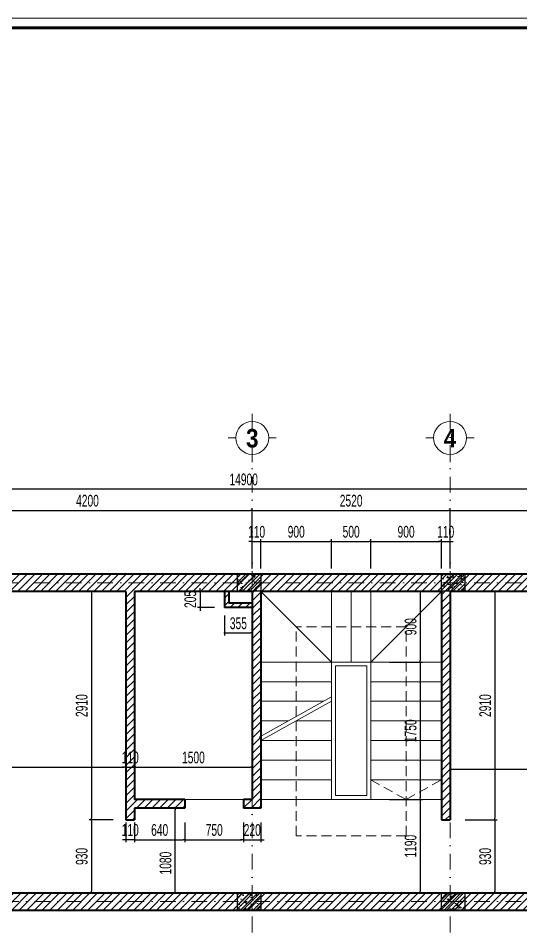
# Model space of a CAD drawing. Header units: millimetres. Extents: x 2565303 to 2664360, y -865723 to -262051.
# Drawn here: x 2639419 to 2645822, y -507460 to -495829 of the extents above; entities that cross this region are included whole.
import ezdxf
from ezdxf.enums import TextEntityAlignment as Align

# ---------------------------------------------------------------- set-up
doc = ezdxf.new("R2010")
doc.units = ezdxf.units.MM
doc.header["$LTSCALE"] = 10
doc.header["$MEASUREMENT"] = 0
doc.linetypes.add('DASHDOT', pattern=[1, 0.5, -0.25, 0, -0.25])
doc.linetypes.add('HIDDEN', pattern=[9.525, 6.35, -3.175])
doc.layers.get('0').update_dxf_attribs({"linetype": 'CONTINUOUS'})
doc.layers.get('DEFPOINTS').update_dxf_attribs({"color": 10, "linetype": 'CONTINUOUS'})
for name, color, linetype, lineweight in [('-thay1', 7, 'CONTINUOUS', 18), ('-Tường', 4, 'CONTINUOUS', 35), ('LC Dim', 8, 'CONTINUOUS', 13), ('LC Hatch', 252, 'CONTINUOUS', 5), ('LC ISO', 153, 'CONTINUOUS', 13), ('LC MANH DUT', 35, 'HIDDEN', 5), ('LC Net dam 1', 30, 'CONTINUOUS', 30), ('LC Net dam2', 6, 'CONTINUOUS', 40), ('LC Net manh', 250, 'CONTINUOUS', 5), ('LC Net truc', 134, 'DASHDOT', 5), ('LC Text1', 20, 'CONTINUOUS', 13)]:
    doc.layers.add(name, color=color, linetype=linetype, lineweight=lineweight)
doc.layers.add('Khungten_LCDI', color=7, linetype='CONTINUOUS')
doc.layers.add('M3', color=3, linetype='CONTINUOUS')
doc.styles.add('HOATBIF', font='hoatbif.shx', dxfattribs={"width": 0.65})
doc.styles.add('Khungten', font='', dxfattribs={"width": 0.9, "height": 5000})
doc.styles.add('LC 1', font='')
doc.styles.add('Title', font='', dxfattribs={"width": 0.8})
doc.styles.get('Khungten').set_extended_font_data('.VnAvantH')
doc.styles.get('LC 1').set_extended_font_data('.VnAvantH', bold=True)
doc.styles.get('Title').set_extended_font_data('.VnBlackH')
doc.dimstyles.new('1-100 (1-60)', dxfattribs={"dimscale": 60, "dimtxt": 2.5, "dimasz": 0.35, "dimexe": 0.5, "dimexo": 0, "dimgap": 0.8, "dimtad": 1, "dimdec": 0, "dimzin": 0, "dimdsep": 46, "dimtxsty": 'HOATBIF', "dimblk1": 'DOT', "dimblk2": 'DOT', "dimsah": 1, "dimcen": -1, "dimdle": 1, "dimclrd": 256, "dimclre": 256, "dimclrt": 4, "dimadec": 3, "dimazin": 2, "dimtfac": 0.333333, "dimtdec": 0, "dimtix": 1, "dimtmove": 2, "dimatfit": 3, "dimldrblk": 'DOT', "dimfxl": 1, "dimtvp": 0.833333, "dimtolj": 1, "dimtzin": 0, "dimarcsym": 0})

# ---------------------------------------------------------------- blocks, each defined once
blk = doc.blocks.new('DOT')
at = {"layer": 'M3', "color": 0, "linetype": 'ByBlock'}
blk.add_line((-0.5, 0), (-1, 0), dxfattribs=at)
at = {"layer": 'M3', "color": 0, "linetype": 'ByBlock', "const_width": 0.5}
blk.add_lwpolyline([(-0.25, 0, 1), (0.25, 0, 1)], format="xyb", close=True, dxfattribs=at)
blk = doc.blocks.new('*D368')
at = {"layer": 'DEFPOINTS', "color": 0, "transparency": 16777216}
for p in [(2642401, -502095), (2638201, -502555), (2642401, -502555)]:
    blk.add_point(p, dxfattribs=at)
at = {"layer": 'LC Dim', "lineweight": -2, "transparency": 16777216}
for p, q in [((2638201, -502555), (2638201, -502065)), ((2638222, -502095), (2642380, -502095)), ((2642401, -502555), (2642401, -502065))]:
    blk.add_line(p, q, dxfattribs=at)
at = {"layer": 'LC Dim', "lineweight": -2, "transparency": 16777216, "xscale": 21, "yscale": 21, "zscale": 21, "rotation": 180}
blk.add_blockref('DOT', (2638201, -502095), dxfattribs=at)
at = {"layer": 'LC Dim', "lineweight": -2, "transparency": 16777216, "xscale": 21, "yscale": 21, "zscale": 21}
blk.add_blockref('DOT', (2642401, -502095), dxfattribs=at)
at = {"layer": 'LC Dim', "color": 4, "transparency": 16777216, "insert": (2640301, -501972), "char_height": 150, "attachment_point": 5, "style": 'HOATBIF'}
blk.add_mtext('\\A1;4200', dxfattribs=at)
blk = doc.blocks.new('*D369')
at = {"layer": 'DEFPOINTS', "color": 0, "transparency": 16777216}
for p in [(2644921, -502095), (2642401, -502555), (2644921, -502555)]:
    blk.add_point(p, dxfattribs=at)
at = {"layer": 'LC Dim', "lineweight": -2, "transparency": 16777216}
for p, q in [((2642401, -502555), (2642401, -502065)), ((2642422, -502095), (2644900, -502095)), ((2644921, -502555), (2644921, -502065))]:
    blk.add_line(p, q, dxfattribs=at)
at = {"layer": 'LC Dim', "lineweight": -2, "transparency": 16777216, "xscale": 21, "yscale": 21, "zscale": 21, "rotation": 180}
blk.add_blockref('DOT', (2642401, -502095), dxfattribs=at)
at = {"layer": 'LC Dim', "lineweight": -2, "transparency": 16777216, "xscale": 21, "yscale": 21, "zscale": 21}
blk.add_blockref('DOT', (2644921, -502095), dxfattribs=at)
at = {"layer": 'LC Dim', "color": 4, "transparency": 16777216, "insert": (2643661, -501972), "char_height": 150, "attachment_point": 5, "style": 'HOATBIF'}
blk.add_mtext('\\A1;2520', dxfattribs=at)
blk = doc.blocks.new('*D370')
at = {"layer": 'DEFPOINTS', "color": 0, "transparency": 16777216}
for p in [(2649261, -502095), (2644921, -502555), (2649261, -502555)]:
    blk.add_point(p, dxfattribs=at)
at = {"layer": 'LC Dim', "lineweight": -2, "transparency": 16777216}
for p, q in [((2644921, -502555), (2644921, -502065)), ((2644942, -502095), (2649240, -502095)), ((2649261, -502555), (2649261, -502065))]:
    blk.add_line(p, q, dxfattribs=at)
at = {"layer": 'LC Dim', "lineweight": -2, "transparency": 16777216, "xscale": 21, "yscale": 21, "zscale": 21, "rotation": 180}
blk.add_blockref('DOT', (2644921, -502095), dxfattribs=at)
at = {"layer": 'LC Dim', "lineweight": -2, "transparency": 16777216, "xscale": 21, "yscale": 21, "zscale": 21}
blk.add_blockref('DOT', (2649261, -502095), dxfattribs=at)
at = {"layer": 'LC Dim', "color": 4, "transparency": 16777216, "insert": (2647091, -501972), "char_height": 150, "attachment_point": 5, "style": 'HOATBIF'}
blk.add_mtext('\\A1;4340', dxfattribs=at)
blk = doc.blocks.new('*D372')
at = {"layer": 'DEFPOINTS', "color": 0, "transparency": 16777216}
for p in [(2634471, -501825), (2634471, -502555), (2649371, -502555)]:
    blk.add_point(p, dxfattribs=at)
at = {"layer": 'LC Dim', "lineweight": -2, "transparency": 16777216}
for p, q in [((2634471, -502555), (2634471, -501795)), ((2649350, -501825), (2634492, -501825)), ((2649371, -502555), (2649371, -501795))]:
    blk.add_line(p, q, dxfattribs=at)
at = {"layer": 'LC Dim', "lineweight": -2, "transparency": 16777216, "xscale": 21, "yscale": 21, "zscale": 21, "rotation": 180}
blk.add_blockref('DOT', (2634471, -501825), dxfattribs=at)
at = {"layer": 'LC Dim', "lineweight": -2, "transparency": 16777216, "xscale": 21, "yscale": 21, "zscale": 21}
blk.add_blockref('DOT', (2649371, -501825), dxfattribs=at)
at = {"layer": 'LC Dim', "color": 4, "transparency": 16777216, "insert": (2642291, -501702), "char_height": 150, "attachment_point": 5, "style": 'HOATBIF'}
blk.add_mtext('\\A1;14900', dxfattribs=at)
blk = doc.blocks.new('lcdi fix')
at = {"layer": 'DEFPOINTS', "lineweight": 0}
blk.add_lwpolyline([(-1200, -14850), (-1200, 14850), (40800, 14850), (40800, -14850)], close=True, dxfattribs=at)
at = {"layer": 'Khungten_LCDI', "color": 5, "lineweight": 60}
blk.add_lwpolyline([(0, -14650), (0, 14650), (40600, 14650), (40600, -14650)], close=True, dxfattribs=at)
at = {"color": 7, "style": 'Khungten', "width": 0.8}
for tag, p in [('REVISION', (39499, -10746)), ('NGAYHT', (39546, -11609))]:
    blk.add_attdef(tag, text='', height=200, dxfattribs=at).set_placement(p, align=Align.CENTER)
at = {"layer": 'LC Text1', "style": 'Title', "width": 1.485915}
for tag, p, p2 in [('TENBANVE1', (36913, -8886), (40339, -8886)), ('TENBANVE2', (36913, -9562), (40339, -9562))]:
    blk.add_attdef(tag, text='', height=250, dxfattribs=at).set_placement(p, p2, align=Align.FIT)
at = {"layer": 'LC Text1', "style": 'Title', "width": 0.7}
blk.add_attdef('SOBANVE', text='', height=250, dxfattribs=at).set_placement((39562, -13896), align=Align.CENTER)
blk = doc.blocks.new('c22x30')
at = {"layer": 'LC Hatch'}
h = blk.add_hatch(dxfattribs=at)
h.set_pattern_fill('BTCT', color=256, scale=25)
h.set_pattern_definition([(50, (-619188.45, -138015.9), (179.315046, -15.688034), [18.75, -206.25]), (355, (-619188.45, -138015.9), (-34.687833, 188.048033), [15, -165]), (100.4514, (-619173.5, -138017.21), (144.627345, 172.359886), [15.93505, -175.28553]), (46.1842, (-619188.45, -137965.9), (266.81026, -41.37975), [28.125, -309.375]), (96.6356, (-619166.22, -137969.35), (233.66568, 243.52947), [23.90257, -262.92825]), (351.1842, (-619188.45, -137965.9), (233.66549, 243.52965), [22.5, -247.5]), (21, (-619163.45, -137978.4), (149.226763, -100.654723), [18.75, -206.25]), (326, (-619163.45, -137978.4), (60.828833, 181.28751), [15, -165]), (71.4514, (-619151.02, -137986.79), (210.055657, 80.632624), [15.93505, -175.28553]), (37.5, (-619188.45, -138015.9), (3.039964, 83.2234635), [0, -163, 0, -167.5, 0, -165.625]), (7.5, (-619188.45, -138015.9), (65.767384, 98.602928), [0, -95.5, 0, -159.25, 0, -63.125]), (327.5, (-619244.2, -138015.9), (133.455609, -5.638718), [0, -62.5, 0, -195, 0, -258.75]), (317.5, (-619269.2, -138015.9), (145.796542, 25.026246), [0, -81.25, 0, -129.5, 0, -183.75]), (45, (-619188.45, -138015.9), (-66.291261, 66.291261), []), (45, (-619144.26, -138015.9), (-66.291261, 66.291261), [])])
h.paths.add_polyline_path([(0, 0), (0, -220), (300, -220), (300, 0)])
at = {"layer": 'LC Net dam 1'}
blk.add_lwpolyline([(0, 0), (300, 0), (300, -220), (0, -220)], close=True, dxfattribs=at)
blk = doc.blocks.new('he cot')
at = {"layer": 'LC Net dam 1'}
for p in [(2678573, -406007), (2681173, -406007), (2678573, -410067), (2681173, -410067)]:
    blk.add_blockref('c22x30', p, dxfattribs=at)
blk = doc.blocks.new('TTRUC')
at = {"layer": 'LC ISO'}
for p, q in [((0, 6.95), (0, 10.13)), ((-6.95, 0), (-10.13, 0)), ((6.95, 0), (10.13, 0)), ((0, -6.95), (0, -10.13))]:
    blk.add_line(p, q, dxfattribs=at)
at = {"layer": 'LC Net manh'}
blk.add_circle((0, 0), 6.95, dxfattribs=at)
blk = doc.blocks.new('*D586')
at = {"layer": 'DEFPOINTS', "color": 0, "transparency": 16777216}
for p in [(2635481, -504948), (2640791, -504948), (2640791, -505365)]:
    blk.add_point(p, dxfattribs=at)
at = {"layer": 'LC Dim', "lineweight": -2, "transparency": 16777216}
for p, q in [((2635481, -504948), (2635481, -505395)), ((2640791, -504948), (2640791, -505395)), ((2635502, -505365), (2640770, -505365))]:
    blk.add_line(p, q, dxfattribs=at)
at = {"layer": 'LC Dim', "lineweight": -2, "transparency": 16777216, "xscale": 21, "yscale": 21, "zscale": 21, "rotation": 180}
blk.add_blockref('DOT', (2635481, -505365), dxfattribs=at)
at = {"layer": 'LC Dim', "lineweight": -2, "transparency": 16777216, "xscale": 21, "yscale": 21, "zscale": 21}
blk.add_blockref('DOT', (2640791, -505365), dxfattribs=at)
at = {"layer": 'LC Dim', "color": 4, "transparency": 16777216, "insert": (2638136, -505242), "char_height": 150, "attachment_point": 5, "style": 'HOATBIF'}
blk.add_mtext('\\A1;5310', dxfattribs=at)
blk = doc.blocks.new('*D587')
at = {"layer": 'DEFPOINTS', "color": 0, "transparency": 16777216}
for p in [(2640791, -504948), (2640901, -504948), (2640901, -505365)]:
    blk.add_point(p, dxfattribs=at)
at = {"layer": 'LC Dim', "lineweight": -2, "transparency": 16777216}
for p, q in [((2640791, -504948), (2640791, -505395)), ((2640901, -504948), (2640901, -505395)), ((2640770, -505365), (2640749, -505365)), ((2640791, -505365), (2640901, -505365)), ((2640922, -505365), (2640943, -505365))]:
    blk.add_line(p, q, dxfattribs=at)
at = {"layer": 'LC Dim', "lineweight": -2, "transparency": 16777216, "xscale": 21, "yscale": 21, "zscale": 21}
blk.add_blockref('DOT', (2640791, -505365), dxfattribs=at)
at = {"layer": 'LC Dim', "lineweight": -2, "transparency": 16777216, "xscale": 21, "yscale": 21, "zscale": 21, "rotation": 180}
blk.add_blockref('DOT', (2640901, -505365), dxfattribs=at)
at = {"layer": 'LC Dim', "color": 4, "transparency": 16777216, "insert": (2640846, -505242), "char_height": 150, "attachment_point": 5, "style": 'HOATBIF'}
blk.add_mtext('\\A1;110', dxfattribs=at)
blk = doc.blocks.new('*D588')
at = {"layer": 'DEFPOINTS', "color": 0, "transparency": 16777216}
for p in [(2640901, -504948), (2642401, -504948), (2642401, -505365)]:
    blk.add_point(p, dxfattribs=at)
at = {"layer": 'LC Dim', "lineweight": -2, "transparency": 16777216}
for p, q in [((2640901, -504948), (2640901, -505395)), ((2642401, -504948), (2642401, -505395)), ((2640922, -505365), (2642380, -505365))]:
    blk.add_line(p, q, dxfattribs=at)
at = {"layer": 'LC Dim', "lineweight": -2, "transparency": 16777216, "xscale": 21, "yscale": 21, "zscale": 21, "rotation": 180}
blk.add_blockref('DOT', (2640901, -505365), dxfattribs=at)
at = {"layer": 'LC Dim', "lineweight": -2, "transparency": 16777216, "xscale": 21, "yscale": 21, "zscale": 21}
blk.add_blockref('DOT', (2642401, -505365), dxfattribs=at)
at = {"layer": 'LC Dim', "color": 4, "transparency": 16777216, "insert": (2641651, -505242), "char_height": 150, "attachment_point": 5, "style": 'HOATBIF'}
blk.add_mtext('\\A1;1500', dxfattribs=at)
blk = doc.blocks.new('*D580')
at = {"layer": 'DEFPOINTS', "color": 0, "transparency": 16777216}
for p in [(2641919, -503126), (2641735, -503331), (2641919, -503331)]:
    blk.add_point(p, dxfattribs=at)
at = {"layer": 'LC Dim', "lineweight": -2, "transparency": 16777216}
for p, q in [((2641919, -503126), (2641705, -503126)), ((2641735, -503105), (2641735, -503084)), ((2641735, -503126), (2641735, -503331)), ((2641919, -503331), (2641705, -503331)), ((2641735, -503352), (2641735, -503373))]:
    blk.add_line(p, q, dxfattribs=at)
at = {"layer": 'LC Dim', "lineweight": -2, "transparency": 16777216, "xscale": 21, "yscale": 21, "zscale": 21}
for p, rotation in [((2641735, -503126), 270), ((2641735, -503331), 90)]:
    blk.add_blockref('DOT', p, dxfattribs=dict(at, rotation=rotation))
at = {"layer": 'LC Dim', "color": 4, "transparency": 16777216, "insert": (2641612, -503229), "char_height": 150, "attachment_point": 5, "rotation": 90, "style": 'HOATBIF'}
blk.add_mtext('\\A1;205', dxfattribs=at)
blk = doc.blocks.new('*D581')
at = {"layer": 'DEFPOINTS', "color": 0, "transparency": 16777216}
for p in [(2642046, -503434), (2642401, -503434), (2642401, -503656)]:
    blk.add_point(p, dxfattribs=at)
at = {"layer": 'LC Dim', "lineweight": -2, "transparency": 16777216}
for p, q in [((2642046, -503434), (2642046, -503686)), ((2642401, -503434), (2642401, -503686)), ((2642067, -503656), (2642380, -503656))]:
    blk.add_line(p, q, dxfattribs=at)
at = {"layer": 'LC Dim', "lineweight": -2, "transparency": 16777216, "xscale": 21, "yscale": 21, "zscale": 21, "rotation": 180}
blk.add_blockref('DOT', (2642046, -503656), dxfattribs=at)
at = {"layer": 'LC Dim', "lineweight": -2, "transparency": 16777216, "xscale": 21, "yscale": 21, "zscale": 21}
blk.add_blockref('DOT', (2642401, -503656), dxfattribs=at)
at = {"layer": 'LC Dim', "color": 4, "transparency": 16777216, "insert": (2642224, -503533), "char_height": 150, "attachment_point": 5, "style": 'HOATBIF'}
blk.add_mtext('\\A1;355', dxfattribs=at)
blk = doc.blocks.new('*D582')
at = {"layer": 'DEFPOINTS', "color": 0, "transparency": 16777216}
for p in [(2640627, -503126), (2640351, -506036), (2640627, -506036)]:
    blk.add_point(p, dxfattribs=at)
at = {"layer": 'LC Dim', "lineweight": -2, "transparency": 16777216}
for p, q in [((2640627, -503126), (2640321, -503126)), ((2640351, -503147), (2640351, -506015)), ((2640627, -506036), (2640321, -506036))]:
    blk.add_line(p, q, dxfattribs=at)
at = {"layer": 'LC Dim', "lineweight": -2, "transparency": 16777216, "xscale": 21, "yscale": 21, "zscale": 21}
for p, rotation in [((2640351, -503126), 90), ((2640351, -506036), 270)]:
    blk.add_blockref('DOT', p, dxfattribs=dict(at, rotation=rotation))
at = {"layer": 'LC Dim', "color": 4, "transparency": 16777216, "insert": (2640228, -504581), "char_height": 150, "attachment_point": 5, "rotation": 90, "style": 'HOATBIF'}
blk.add_mtext('\\A1;2910', dxfattribs=at)
blk = doc.blocks.new('*D583')
at = {"layer": 'DEFPOINTS', "color": 0, "transparency": 16777216}
for p in [(2640627, -506036), (2640351, -506966), (2640627, -506966)]:
    blk.add_point(p, dxfattribs=at)
at = {"layer": 'LC Dim', "lineweight": -2, "transparency": 16777216}
for p, q in [((2640627, -506036), (2640321, -506036)), ((2640351, -506057), (2640351, -506945)), ((2640627, -506966), (2640321, -506966))]:
    blk.add_line(p, q, dxfattribs=at)
at = {"layer": 'LC Dim', "lineweight": -2, "transparency": 16777216, "xscale": 21, "yscale": 21, "zscale": 21}
for p, rotation in [((2640351, -506036), 90), ((2640351, -506966), 270)]:
    blk.add_blockref('DOT', p, dxfattribs=dict(at, rotation=rotation))
at = {"layer": 'LC Dim', "color": 4, "transparency": 16777216, "insert": (2640228, -506501), "char_height": 150, "attachment_point": 5, "rotation": 90, "style": 'HOATBIF'}
blk.add_mtext('\\A1;930', dxfattribs=at)
blk = doc.blocks.new('*D575')
at = {"layer": 'DEFPOINTS', "color": 0, "transparency": 16777216}
for p in [(2640901, -506069), (2641541, -506069), (2641541, -506288)]:
    blk.add_point(p, dxfattribs=at)
at = {"layer": 'LC Dim', "lineweight": -2, "transparency": 16777216}
for p, q in [((2640901, -506069), (2640901, -506318)), ((2641541, -506069), (2641541, -506318)), ((2640922, -506288), (2641520, -506288))]:
    blk.add_line(p, q, dxfattribs=at)
at = {"layer": 'LC Dim', "lineweight": -2, "transparency": 16777216, "xscale": 21, "yscale": 21, "zscale": 21, "rotation": 180}
blk.add_blockref('DOT', (2640901, -506288), dxfattribs=at)
at = {"layer": 'LC Dim', "lineweight": -2, "transparency": 16777216, "xscale": 21, "yscale": 21, "zscale": 21}
blk.add_blockref('DOT', (2641541, -506288), dxfattribs=at)
at = {"layer": 'LC Dim', "color": 4, "transparency": 16777216, "insert": (2641221, -506165), "char_height": 150, "attachment_point": 5, "style": 'HOATBIF'}
blk.add_mtext('\\A1;640', dxfattribs=at)
blk = doc.blocks.new('*D576')
at = {"layer": 'DEFPOINTS', "color": 0, "transparency": 16777216}
for p in [(2641541, -506069), (2642291, -506069), (2642291, -506288)]:
    blk.add_point(p, dxfattribs=at)
at = {"layer": 'LC Dim', "lineweight": -2, "transparency": 16777216}
for p, q in [((2641541, -506069), (2641541, -506318)), ((2642291, -506069), (2642291, -506318)), ((2641562, -506288), (2642270, -506288))]:
    blk.add_line(p, q, dxfattribs=at)
at = {"layer": 'LC Dim', "lineweight": -2, "transparency": 16777216, "xscale": 21, "yscale": 21, "zscale": 21, "rotation": 180}
blk.add_blockref('DOT', (2641541, -506288), dxfattribs=at)
at = {"layer": 'LC Dim', "lineweight": -2, "transparency": 16777216, "xscale": 21, "yscale": 21, "zscale": 21}
blk.add_blockref('DOT', (2642291, -506288), dxfattribs=at)
at = {"layer": 'LC Dim', "color": 4, "transparency": 16777216, "insert": (2641916, -506165), "char_height": 150, "attachment_point": 5, "style": 'HOATBIF'}
blk.add_mtext('\\A1;750', dxfattribs=at)
blk = doc.blocks.new('*D577')
at = {"layer": 'DEFPOINTS', "color": 0, "transparency": 16777216}
for p in [(2642291, -506069), (2642511, -506069), (2642511, -506288)]:
    blk.add_point(p, dxfattribs=at)
at = {"layer": 'LC Dim', "lineweight": -2, "transparency": 16777216}
for p, q in [((2642291, -506069), (2642291, -506318)), ((2642511, -506069), (2642511, -506318)), ((2642270, -506288), (2642249, -506288)), ((2642291, -506288), (2642511, -506288)), ((2642532, -506288), (2642553, -506288))]:
    blk.add_line(p, q, dxfattribs=at)
at = {"layer": 'LC Dim', "lineweight": -2, "transparency": 16777216, "xscale": 21, "yscale": 21, "zscale": 21}
blk.add_blockref('DOT', (2642291, -506288), dxfattribs=at)
at = {"layer": 'LC Dim', "lineweight": -2, "transparency": 16777216, "xscale": 21, "yscale": 21, "zscale": 21, "rotation": 180}
blk.add_blockref('DOT', (2642511, -506288), dxfattribs=at)
at = {"layer": 'LC Dim', "color": 4, "transparency": 16777216, "insert": (2642401, -506165), "char_height": 150, "attachment_point": 5, "style": 'HOATBIF'}
blk.add_mtext('\\A1;220', dxfattribs=at)
blk = doc.blocks.new('*D578')
at = {"layer": 'DEFPOINTS', "color": 0, "transparency": 16777216}
for p in [(2641297, -505886), (2641419, -505886), (2641297, -506966)]:
    blk.add_point(p, dxfattribs=at)
at = {"layer": 'LC Dim', "lineweight": -2, "transparency": 16777216}
for p, q in [((2641297, -505886), (2641449, -505886)), ((2641419, -506945), (2641419, -505907)), ((2641297, -506966), (2641449, -506966))]:
    blk.add_line(p, q, dxfattribs=at)
at = {"layer": 'LC Dim', "lineweight": -2, "transparency": 16777216, "xscale": 21, "yscale": 21, "zscale": 21}
for p, rotation in [((2641419, -505886), 90), ((2641419, -506966), 270)]:
    blk.add_blockref('DOT', p, dxfattribs=dict(at, rotation=rotation))
at = {"layer": 'LC Dim', "color": 4, "transparency": 16777216, "insert": (2641296, -506586), "char_height": 150, "attachment_point": 5, "rotation": 90, "style": 'HOATBIF'}
blk.add_mtext('\\A1;1080', dxfattribs=at)
blk = doc.blocks.new('*D579')
at = {"layer": 'DEFPOINTS', "color": 0, "transparency": 16777216}
for p in [(2644148, -505776), (2644148, -506966), (2644542, -506966)]:
    blk.add_point(p, dxfattribs=at)
at = {"layer": 'LC Dim', "lineweight": -2, "transparency": 16777216}
for p, q in [((2644148, -505776), (2644572, -505776)), ((2644542, -505797), (2644542, -506945)), ((2644148, -506966), (2644572, -506966))]:
    blk.add_line(p, q, dxfattribs=at)
at = {"layer": 'LC Dim', "lineweight": -2, "transparency": 16777216, "xscale": 21, "yscale": 21, "zscale": 21}
for p, rotation in [((2644542, -505776), 90), ((2644542, -506966), 270)]:
    blk.add_blockref('DOT', p, dxfattribs=dict(at, rotation=rotation))
at = {"layer": 'LC Dim', "color": 4, "transparency": 16777216, "insert": (2644419, -506371), "char_height": 150, "attachment_point": 5, "rotation": 90, "style": 'HOATBIF'}
blk.add_mtext('\\A1;1190', dxfattribs=at)
blk = doc.blocks.new('*D570')
at = {"layer": 'DEFPOINTS', "color": 0, "transparency": 16777216}
for p in [(2645115, -503126), (2645115, -506036), (2645493, -506036)]:
    blk.add_point(p, dxfattribs=at)
at = {"layer": 'LC Dim', "lineweight": -2, "transparency": 16777216}
for p, q in [((2645115, -503126), (2645523, -503126)), ((2645493, -503147), (2645493, -506015)), ((2645115, -506036), (2645523, -506036))]:
    blk.add_line(p, q, dxfattribs=at)
at = {"layer": 'LC Dim', "lineweight": -2, "transparency": 16777216, "xscale": 21, "yscale": 21, "zscale": 21}
for p, rotation in [((2645493, -503126), 90), ((2645493, -506036), 270)]:
    blk.add_blockref('DOT', p, dxfattribs=dict(at, rotation=rotation))
at = {"layer": 'LC Dim', "color": 4, "transparency": 16777216, "insert": (2645370, -504581), "char_height": 150, "attachment_point": 5, "rotation": 90, "style": 'HOATBIF'}
blk.add_mtext('\\A1;2910', dxfattribs=at)
blk = doc.blocks.new('*D571')
at = {"layer": 'DEFPOINTS', "color": 0, "transparency": 16777216}
for p in [(2645115, -506036), (2645115, -506966), (2645493, -506966)]:
    blk.add_point(p, dxfattribs=at)
at = {"layer": 'LC Dim', "lineweight": -2, "transparency": 16777216}
for p, q in [((2645115, -506036), (2645523, -506036)), ((2645493, -506057), (2645493, -506945)), ((2645115, -506966), (2645523, -506966))]:
    blk.add_line(p, q, dxfattribs=at)
at = {"layer": 'LC Dim', "lineweight": -2, "transparency": 16777216, "xscale": 21, "yscale": 21, "zscale": 21}
for p, rotation in [((2645493, -506036), 90), ((2645493, -506966), 270)]:
    blk.add_blockref('DOT', p, dxfattribs=dict(at, rotation=rotation))
at = {"layer": 'LC Dim', "color": 4, "transparency": 16777216, "insert": (2645370, -506501), "char_height": 150, "attachment_point": 5, "rotation": 90, "style": 'HOATBIF'}
blk.add_mtext('\\A1;930', dxfattribs=at)
blk = doc.blocks.new('*D572')
at = {"layer": 'DEFPOINTS', "color": 0, "transparency": 16777216}
for p in [(2644921, -505128), (2649261, -505128), (2649261, -505390)]:
    blk.add_point(p, dxfattribs=at)
at = {"layer": 'LC Dim', "lineweight": -2, "transparency": 16777216}
for p, q in [((2644921, -505128), (2644921, -505420)), ((2649261, -505128), (2649261, -505420)), ((2644942, -505390), (2649240, -505390))]:
    blk.add_line(p, q, dxfattribs=at)
at = {"layer": 'LC Dim', "lineweight": -2, "transparency": 16777216, "xscale": 21, "yscale": 21, "zscale": 21, "rotation": 180}
blk.add_blockref('DOT', (2644921, -505390), dxfattribs=at)
at = {"layer": 'LC Dim', "lineweight": -2, "transparency": 16777216, "xscale": 21, "yscale": 21, "zscale": 21}
blk.add_blockref('DOT', (2649261, -505390), dxfattribs=at)
at = {"layer": 'LC Dim', "color": 4, "transparency": 16777216, "insert": (2647091, -505267), "char_height": 150, "attachment_point": 5, "style": 'HOATBIF'}
blk.add_mtext('\\A1;4340', dxfattribs=at)
blk = doc.blocks.new('*D573')
at = {"layer": 'DEFPOINTS', "color": 0, "transparency": 16777216}
for p in [(2642511, -502491), (2642401, -502836), (2642511, -502836)]:
    blk.add_point(p, dxfattribs=at)
at = {"layer": 'LC Dim', "lineweight": -2, "transparency": 16777216}
for p, q in [((2642380, -502491), (2642359, -502491)), ((2642401, -502836), (2642401, -502461)), ((2642401, -502491), (2642511, -502491)), ((2642511, -502836), (2642511, -502461)), ((2642532, -502491), (2642553, -502491))]:
    blk.add_line(p, q, dxfattribs=at)
at = {"layer": 'LC Dim', "lineweight": -2, "transparency": 16777216, "xscale": 21, "yscale": 21, "zscale": 21}
blk.add_blockref('DOT', (2642401, -502491), dxfattribs=at)
at = {"layer": 'LC Dim', "lineweight": -2, "transparency": 16777216, "xscale": 21, "yscale": 21, "zscale": 21, "rotation": 180}
blk.add_blockref('DOT', (2642511, -502491), dxfattribs=at)
at = {"layer": 'LC Dim', "color": 4, "transparency": 16777216, "insert": (2642456, -502368), "char_height": 150, "attachment_point": 5, "style": 'HOATBIF'}
blk.add_mtext('\\A1;110', dxfattribs=at)
blk = doc.blocks.new('*D574')
at = {"layer": 'DEFPOINTS', "color": 0, "transparency": 16777216}
for p in [(2643411, -502491), (2642511, -502836), (2643411, -502836)]:
    blk.add_point(p, dxfattribs=at)
at = {"layer": 'LC Dim', "lineweight": -2, "transparency": 16777216}
for p, q in [((2642511, -502836), (2642511, -502461)), ((2642532, -502491), (2643390, -502491)), ((2643411, -502836), (2643411, -502461))]:
    blk.add_line(p, q, dxfattribs=at)
at = {"layer": 'LC Dim', "lineweight": -2, "transparency": 16777216, "xscale": 21, "yscale": 21, "zscale": 21, "rotation": 180}
blk.add_blockref('DOT', (2642511, -502491), dxfattribs=at)
at = {"layer": 'LC Dim', "lineweight": -2, "transparency": 16777216, "xscale": 21, "yscale": 21, "zscale": 21}
blk.add_blockref('DOT', (2643411, -502491), dxfattribs=at)
at = {"layer": 'LC Dim', "color": 4, "transparency": 16777216, "insert": (2642961, -502368), "char_height": 150, "attachment_point": 5, "style": 'HOATBIF'}
blk.add_mtext('\\A1;900', dxfattribs=at)
blk = doc.blocks.new('*D565')
at = {"layer": 'DEFPOINTS', "color": 0, "transparency": 16777216}
for p in [(2643911, -502491), (2643411, -502836), (2643911, -502836)]:
    blk.add_point(p, dxfattribs=at)
at = {"layer": 'LC Dim', "lineweight": -2, "transparency": 16777216}
for p, q in [((2643411, -502836), (2643411, -502461)), ((2643432, -502491), (2643890, -502491)), ((2643911, -502836), (2643911, -502461))]:
    blk.add_line(p, q, dxfattribs=at)
at = {"layer": 'LC Dim', "lineweight": -2, "transparency": 16777216, "xscale": 21, "yscale": 21, "zscale": 21, "rotation": 180}
blk.add_blockref('DOT', (2643411, -502491), dxfattribs=at)
at = {"layer": 'LC Dim', "lineweight": -2, "transparency": 16777216, "xscale": 21, "yscale": 21, "zscale": 21}
blk.add_blockref('DOT', (2643911, -502491), dxfattribs=at)
at = {"layer": 'LC Dim', "color": 4, "transparency": 16777216, "insert": (2643661, -502368), "char_height": 150, "attachment_point": 5, "style": 'HOATBIF'}
blk.add_mtext('\\A1;500', dxfattribs=at)
blk = doc.blocks.new('*D566')
at = {"layer": 'DEFPOINTS', "color": 0, "transparency": 16777216}
for p in [(2644811, -502491), (2643911, -502836), (2644811, -502836)]:
    blk.add_point(p, dxfattribs=at)
at = {"layer": 'LC Dim', "lineweight": -2, "transparency": 16777216}
for p, q in [((2643911, -502836), (2643911, -502461)), ((2643932, -502491), (2644790, -502491)), ((2644811, -502836), (2644811, -502461))]:
    blk.add_line(p, q, dxfattribs=at)
at = {"layer": 'LC Dim', "lineweight": -2, "transparency": 16777216, "xscale": 21, "yscale": 21, "zscale": 21, "rotation": 180}
blk.add_blockref('DOT', (2643911, -502491), dxfattribs=at)
at = {"layer": 'LC Dim', "lineweight": -2, "transparency": 16777216, "xscale": 21, "yscale": 21, "zscale": 21}
blk.add_blockref('DOT', (2644811, -502491), dxfattribs=at)
at = {"layer": 'LC Dim', "color": 4, "transparency": 16777216, "insert": (2644361, -502368), "char_height": 150, "attachment_point": 5, "style": 'HOATBIF'}
blk.add_mtext('\\A1;900', dxfattribs=at)
blk = doc.blocks.new('*D567')
at = {"layer": 'DEFPOINTS', "color": 0, "transparency": 16777216}
for p in [(2644921, -502491), (2644811, -502836), (2644921, -502836)]:
    blk.add_point(p, dxfattribs=at)
at = {"layer": 'LC Dim', "lineweight": -2, "transparency": 16777216}
for p, q in [((2644790, -502491), (2644769, -502491)), ((2644811, -502836), (2644811, -502461)), ((2644811, -502491), (2644921, -502491)), ((2644921, -502836), (2644921, -502461)), ((2644942, -502491), (2644963, -502491))]:
    blk.add_line(p, q, dxfattribs=at)
at = {"layer": 'LC Dim', "lineweight": -2, "transparency": 16777216, "xscale": 21, "yscale": 21, "zscale": 21}
blk.add_blockref('DOT', (2644811, -502491), dxfattribs=at)
at = {"layer": 'LC Dim', "lineweight": -2, "transparency": 16777216, "xscale": 21, "yscale": 21, "zscale": 21, "rotation": 180}
blk.add_blockref('DOT', (2644921, -502491), dxfattribs=at)
at = {"layer": 'LC Dim', "color": 4, "transparency": 16777216, "insert": (2644866, -502368), "char_height": 150, "attachment_point": 5, "style": 'HOATBIF'}
blk.add_mtext('\\A1;110', dxfattribs=at)
blk = doc.blocks.new('*D568')
at = {"layer": 'DEFPOINTS', "color": 0, "transparency": 16777216}
for p in [(2644148, -503126), (2644148, -504026), (2644542, -504026)]:
    blk.add_point(p, dxfattribs=at)
at = {"layer": 'LC Dim', "lineweight": -2, "transparency": 16777216}
for p, q in [((2644148, -503126), (2644572, -503126)), ((2644542, -503147), (2644542, -504005)), ((2644148, -504026), (2644572, -504026))]:
    blk.add_line(p, q, dxfattribs=at)
at = {"layer": 'LC Dim', "lineweight": -2, "transparency": 16777216, "xscale": 21, "yscale": 21, "zscale": 21}
for p, rotation in [((2644542, -503126), 90), ((2644542, -504026), 270)]:
    blk.add_blockref('DOT', p, dxfattribs=dict(at, rotation=rotation))
at = {"layer": 'LC Dim', "color": 4, "transparency": 16777216, "insert": (2644419, -503576), "char_height": 150, "attachment_point": 5, "rotation": 90, "style": 'HOATBIF'}
blk.add_mtext('\\A1;900', dxfattribs=at)
blk = doc.blocks.new('*D569')
at = {"layer": 'DEFPOINTS', "color": 0, "transparency": 16777216}
for p in [(2644148, -504026), (2644148, -505776), (2644542, -505776)]:
    blk.add_point(p, dxfattribs=at)
at = {"layer": 'LC Dim', "lineweight": -2, "transparency": 16777216}
for p, q in [((2644148, -504026), (2644572, -504026)), ((2644542, -504047), (2644542, -505755)), ((2644148, -505776), (2644572, -505776))]:
    blk.add_line(p, q, dxfattribs=at)
at = {"layer": 'LC Dim', "lineweight": -2, "transparency": 16777216, "xscale": 21, "yscale": 21, "zscale": 21}
for p, rotation in [((2644542, -504026), 90), ((2644542, -505776), 270)]:
    blk.add_blockref('DOT', p, dxfattribs=dict(at, rotation=rotation))
at = {"layer": 'LC Dim', "color": 4, "transparency": 16777216, "insert": (2644419, -504901), "char_height": 150, "attachment_point": 5, "rotation": 90, "style": 'HOATBIF'}
blk.add_mtext('\\A1;1750', dxfattribs=at)
blk = doc.blocks.new('*D589')
at = {"layer": 'DEFPOINTS', "color": 0, "transparency": 16777216}
for p in [(2640791, -506069), (2640901, -506069), (2640791, -506288)]:
    blk.add_point(p, dxfattribs=at)
at = {"layer": 'LC Dim', "lineweight": -2, "transparency": 16777216}
for p, q in [((2640791, -506069), (2640791, -506318)), ((2640901, -506069), (2640901, -506318)), ((2640770, -506288), (2640749, -506288)), ((2640901, -506288), (2640791, -506288)), ((2640922, -506288), (2640943, -506288))]:
    blk.add_line(p, q, dxfattribs=at)
at = {"layer": 'LC Dim', "lineweight": -2, "transparency": 16777216, "xscale": 21, "yscale": 21, "zscale": 21}
blk.add_blockref('DOT', (2640791, -506288), dxfattribs=at)
at = {"layer": 'LC Dim', "lineweight": -2, "transparency": 16777216, "xscale": 21, "yscale": 21, "zscale": 21, "rotation": 180}
blk.add_blockref('DOT', (2640901, -506288), dxfattribs=at)
at = {"layer": 'LC Dim', "color": 4, "transparency": 16777216, "insert": (2640846, -506165), "char_height": 150, "attachment_point": 5, "style": 'HOATBIF'}
blk.add_mtext('\\A1;110', dxfattribs=at)

msp = doc.modelspace()

# ---------------------------------------------------------------- hatches: boundary and pattern name
at = {"layer": 'LC Hatch', "ltscale": 0.3}
h = msp.add_hatch(dxfattribs=at)
h.set_pattern_fill('ANSI31', color=256, scale=550, style=0)
h.set_pattern_definition([(45, (678.3, -71811.03), (-48.6135912, 48.6135912), [])])
h.paths.add_polyline_path([(2635481, -504026), (2635371, -504026), (2635371, -504226), (2634361, -504226), (2634361, -504446), (2635371, -504446), (2635371, -504736), (2635481, -504736)])
h.paths.add_polyline_path([(2642401, -503276), (2642101, -503276), (2642101, -503126), (2642046, -503126), (2642046, -503331), (2642401, -503331)], flags=17)
h.paths.add_polyline_path([(2649371, -502906), (2634471, -502906), (2634471, -503126), (2635371, -503126), (2635371, -503326), (2635481, -503326), (2635481, -503126), (2640791, -503126), (2640791, -506036), (2640901, -506036), (2640901, -505886), (2641541, -505886), (2641541, -505776), (2640901, -505776), (2640901, -503126), (2642401, -503126), (2642401, -505776), (2642291, -505776), (2642291, -505886), (2642511, -505886), (2642511, -503126), (2644811, -503126), (2644811, -506036), (2644921, -506036), (2644921, -503126), (2649261, -503126), (2649261, -504346), (2649371, -504346)])
h.paths.add_polyline_path([(2649371, -505746), (2649261, -505746), (2649261, -506966), (2635481, -506966), (2635481, -506676), (2635371, -506676), (2635371, -506966), (2634361, -506966), (2634361, -507186), (2649371, -507186)])

# ---------------------------------------------------------------- linework, layer by layer
at = {"layer": '-thay1'}
for p, q in [((2643411, -504026), (2642511, -503126)), ((2643411, -504026), (2643411, -503126)), ((2643411, -505776), (2643411, -503126)), ((2643661, -503126), (2643661, -504026)), ((2643911, -505776), (2643911, -503126)), ((2643911, -503126), (2643911, -504026)), ((2643911, -503126), (2643911, -504026)), ((2643911, -504026), (2644811, -503126)), ((2643661, -503286), (2643661, -504026)), ((2643661, -503286), (2643661, -504026)), ((2644811, -504026), (2642511, -504026)), ((2644811, -504026), (2642511, -504026)), ((2642486.8, -504982.3), (2643411, -504468.8)), ((2642511, -505026), (2643411, -504526)), ((2643411, -505526), (2642511, -505526)), ((2643411, -505526), (2642511, -505526)), ((2644811, -505526), (2643911, -505526)), ((2644811, -505526), (2643911, -505526)), ((2641541, -505776), (2642291, -505776)), ((2643411, -505776), (2642511, -505776)), ((2643411, -505776), (2642511, -505776)), ((2643411, -505776), (2643911, -505776)), ((2644811, -505776), (2643911, -505776)), ((2644811, -505776), (2643911, -505776))]:
    msp.add_line(p, q, dxfattribs=at)
for points in [[(2643911, -504026), (2643411, -504026), (2643411, -505776), (2643911, -505776)], [(2643861, -504076), (2643461, -504076), (2643461, -505726), (2643861, -505726)]]:
    msp.add_lwpolyline(points, close=True, dxfattribs=at)
for points in [[(2643411, -504276), (2642511, -504276)], [(2644811, -504276), (2643911, -504276)], [(2643308.1, -504526), (2642511, -504526)], [(2644811, -504526), (2643911, -504526)], [(2642858.1, -504776), (2642511, -504776)], [(2643411, -504776), (2642961, -504776)], [(2644811, -504776), (2643911, -504776)], [(2643411, -505026), (2642511, -505026)], [(2644811, -505026), (2643911, -505026)], [(2643411, -505276), (2642511, -505276)], [(2644811, -505276), (2643911, -505276)]]:
    msp.add_lwpolyline(points, dxfattribs=at)
at = {"layer": 'LC MANH DUT', "ltscale": 2}
for p, q in [((2642961, -506240.1), (2642961, -503576)), ((2644361, -503576), (2642961, -503576)), ((2644361, -506240.1), (2644361, -503576)), ((2643911, -505526), (2644361, -505776)), ((2644361, -505776), (2644811, -505526)), ((2644361, -506240.1), (2642961, -506240.1))]:
    msp.add_line(p, q, dxfattribs=at)
at = {"layer": 'LC Net dam2'}
for p, q in [((2649371, -502906), (2634471, -502906)), ((2640791, -503126), (2635481, -503126)), ((2640791, -503126), (2640791, -506036)), ((2642401, -503126), (2640901, -503126)), ((2640901, -503126), (2640901, -505776)), ((2642046, -503126), (2642046, -503331)), ((2642101, -503126), (2642101, -503276)), ((2642401, -503126), (2642401, -505776)), ((2644811, -503126), (2642511, -503126)), ((2642511, -503126), (2642511, -505886)), ((2644811, -503126), (2644811, -506036)), ((2649261, -503126), (2644921, -503126)), ((2644921, -503126), (2644921, -506036)), ((2642401, -503331), (2642046, -503331)), ((2642401, -503276), (2642101, -503276)), ((2641541, -505776), (2640901, -505776)), ((2641541, -505776), (2641541, -505886)), ((2642401, -505776), (2642291, -505776)), ((2642291, -505776), (2642291, -505886)), ((2640901, -505886), (2640901, -506036)), ((2641541, -505886), (2640901, -505886)), ((2642511, -505886), (2642291, -505886)), ((2640791, -506036), (2640901, -506036)), ((2644811, -506036), (2644921, -506036)), ((2635481, -506966), (2649261, -506966)), ((2634361, -507186), (2649371, -507186))]:
    msp.add_line(p, q, dxfattribs=at)
at = {"layer": 'LC Net truc', "ltscale": 40}
for p, q in [((2642401, -500866.3), (2642401, -509192.1)), ((2644921, -500866.3), (2644921, -509192.1)), ((2651828.1, -503016), (2632250, -503016)), ((2651828.1, -507076), (2632250, -507076))]:
    msp.add_line(p, q, dxfattribs=at)

# ---------------------------------------------------------------- block references
at = {"layer": '-thay1', "xscale": 0.6000000155618181, "yscale": 0.6000000155618181, "zscale": 0.6000000155618181}
msp.add_blockref('lcdi fix', (2631033.6, -504739), dxfattribs=at)
at = {"layer": '-Tường'}
msp.add_blockref('he cot', (-36361.7, -96898.6), dxfattribs=at)
at = {"layer": 'LC ISO', "xscale": 30.23532588053422, "yscale": 30.23532588053422, "zscale": 30.23532588053422}
for p in [(2642401, -501172.6), (2644921, -501172.6)]:
    msp.add_blockref('TTRUC', p, dxfattribs=at)

# ---------------------------------------------------------------- texts
at = {"layer": 'LC Text1', "ltscale": 0.2, "style": 'LC 1', "width": 0.9}
for s, p in [('3', (2642401, -501365.2)), ('4', (2644921, -501365.2))]:
    msp.add_text(s, height=236.7, dxfattribs=at).set_placement(p, align=Align.BOTTOM_CENTER)

# ---------------------------------------------------------------- dimensions: what is measured, and where the dimension line sits
at = {"layer": 'LC Dim'}
dim = msp.add_linear_dim(base=(2634471, -501825.4), p1=(2649371, -502554.9), p2=(2634471, -502554.9), dimstyle='1-100 (1-60)', dxfattribs=at)
dim.commit()
dim.dimension.update_dxf_attribs({"geometry": '*D372', "text_midpoint": (2642291, -501702.4), "dimtype": 160})
for base, p1, p2, picture, middle in [((2642401, -502095), (2638201, -502554.9), (2642401, -502554.9), '*D368', (2640301, -501972)), ((2644921, -502095), (2642401, -502554.9), (2644921, -502554.9), '*D369', (2643661, -501972)), ((2649261, -502095), (2644921, -502554.9), (2649261, -502554.9), '*D370', (2647091, -501972)), ((2642511, -502491.3), (2642401, -502836), (2642511, -502836), '*D573', (2642456, -502368.3)), ((2643411, -502491.3), (2642511, -502836), (2643411, -502836), '*D574', (2642961, -502368.3)), ((2643911, -502491.3), (2643411, -502836), (2643911, -502836), '*D565', (2643661, -502368.3)), ((2644811, -502491.3), (2643911, -502836), (2644811, -502836), '*D566', (2644361, -502368.3)), ((2644921, -502491.3), (2644811, -502836), (2644921, -502836), '*D567', (2644866, -502368.3)), ((2642401, -503655.8), (2642046, -503433.9), (2642401, -503433.9), '*D581', (2642223.5, -503532.8)), ((2640791, -505365.2), (2635481, -504948.3), (2640791, -504948.3), '*D586', (2638136, -505242.2)), ((2640901, -505365.2), (2640791, -504948.3), (2640901, -504948.3), '*D587', (2640846, -505242.2)), ((2642401, -505365.2), (2640901, -504948.3), (2642401, -504948.3), '*D588', (2641651, -505242.2)), ((2649261, -505389.7), (2644921, -505128.5), (2649261, -505128.5), '*D572', (2647091, -505266.7)), ((2640791, -506288.1), (2640901, -506068.9), (2640791, -506068.9), '*D589', (2640846, -506165.1)), ((2641541, -506288.1), (2640901, -506068.9), (2641541, -506068.9), '*D575', (2641221, -506165.1)), ((2642291, -506288.1), (2641541, -506068.9), (2642291, -506068.9), '*D576', (2641916, -506165.1)), ((2642511, -506288.1), (2642291, -506068.9), (2642511, -506068.9), '*D577', (2642401, -506165.1))]:
    dim = msp.add_linear_dim(base=base, p1=p1, p2=p2, dimstyle='1-100 (1-60)', dxfattribs=at)
    dim.commit()
    dim.dimension.update_dxf_attribs({"geometry": picture, "text_midpoint": middle})
for base, p1, p2, picture, middle in [((2640351.5, -506036), (2640626.5, -503126), (2640626.5, -506036), '*D582', (2640228.5, -504581)), ((2641734.9, -503331), (2641919.4, -503126), (2641919.4, -503331), '*D580', (2641611.9, -503228.5)), ((2644541.7, -504026), (2644147.6, -503126), (2644147.6, -504026), '*D568', (2644418.7, -503576)), ((2645493.1, -506036), (2645114.9, -503126), (2645114.9, -506036), '*D570', (2645370.1, -504581)), ((2644541.7, -505776), (2644147.6, -504026), (2644147.6, -505776), '*D569', (2644418.7, -504901)), ((2644541.7, -506966), (2644147.6, -505776), (2644147.6, -506966), '*D579', (2644418.7, -506371)), ((2640351.5, -506966), (2640626.5, -506036), (2640626.5, -506966), '*D583', (2640228.5, -506501)), ((2645493.1, -506966), (2645114.9, -506036), (2645114.9, -506966), '*D571', (2645370.1, -506501))]:
    dim = msp.add_linear_dim(base=base, p1=p1, p2=p2, angle=90, dimstyle='1-100 (1-60)', dxfattribs=at)
    dim.commit()
    dim.dimension.update_dxf_attribs({"geometry": picture, "text_midpoint": middle})
dim = msp.add_linear_dim(base=(2641418.7, -505886), p1=(2641297, -506966), p2=(2641297, -505886), angle=90, dimstyle='1-100 (1-60)', dxfattribs=at)
dim.commit()
dim.dimension.update_dxf_attribs({"geometry": '*D578', "text_midpoint": (2641295.7, -506586.2), "dimtype": 160})

doc.saveas('drawing.dxf')
